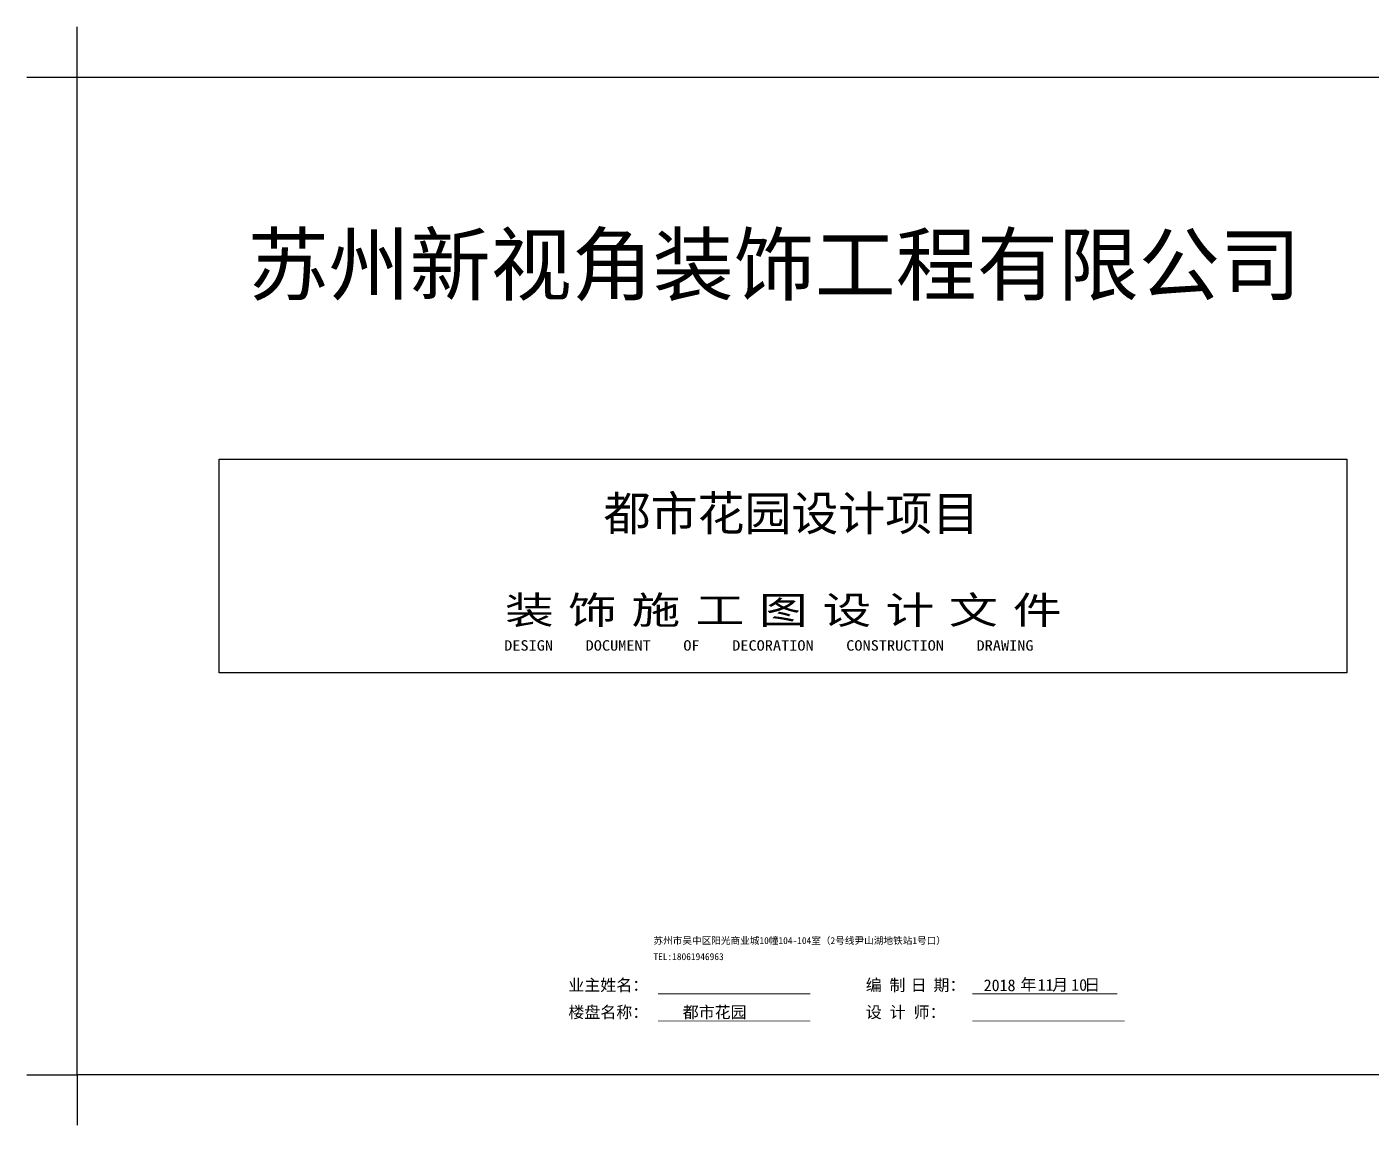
# Paper-space layout '平面系统图' of a CAD drawing. Header units: millimetres. Extents: x 29439 to 69227, y 7148 to 13316.
# Drawn here: x 29439 to 30005, y 7477 to 7940 of the extents above; entities that cross this region are included whole.
import ezdxf
from ezdxf.enums import TextEntityAlignment as Align

# ---------------------------------------------------------------- set-up
doc = ezdxf.new("R2010")
doc.units = ezdxf.units.MM
doc.header["$MEASUREMENT"] = 0
doc.linetypes.add('ACAD_ISO02W100', pattern=[15, 12, -3])
doc.layers.add('W-文字', color=35, linetype='Continuous')
doc.styles.add('WORD-2', font='simhei.ttf')

psp = doc.layouts.new('平面系统图')

# ---------------------------------------------------------------- linework, layer by layer
at = {"layer": 'Defpoints', "color": 1, "ltscale": 0.01}
for p, q in [((29460.22, 7918.6), (29460.22, 7939.81)), ((29439.01, 7918.6), (29460.22, 7918.6)), ((29439.01, 7498.6), (29460.22, 7498.6)), ((29460.22, 7498.6), (29460.22, 7477.39))]:
    psp.add_line(p, q, dxfattribs=at)
at = {"layer": 'Defpoints', "color": 251, "ltscale": 0.01}
psp.add_lwpolyline([(29460.22, 7918.6), (30054.22, 7918.6), (30054.22, 7498.6), (29460.22, 7498.6)], close=True, dxfattribs=at)
at = {"layer": 'W-文字', "color": 7}
psp.add_lwpolyline([(29519.88, 7757.84), (29994.56, 7757.84), (29994.56, 7667.86), (29519.88, 7667.86)], close=True, dxfattribs=at)
at = {"layer": 'W-文字', "color": 7, "linetype": 'ACAD_ISO02W100', "ltscale": 0.2, "const_width": 0.362}
for points in [[(29704.68, 7532.65), (29768.8, 7532.65)], [(29837, 7532.65), (29898.02, 7532.65)], [(29704.68, 7521.24), (29768.8, 7521.24)], [(29837, 7521.24), (29901.12, 7521.24)]]:
    psp.add_lwpolyline(points, dxfattribs=at)

# ---------------------------------------------------------------- texts
at = {"layer": 'W-文字', "color": 0, "lineweight": 0, "style": 'WORD-2'}
for s, height, p in [('苏州新视角装饰工程有限公司', 25, (29753.59, 7827.24)), ('都市花园设计项目', 14.488, (29760.8, 7727.73))]:
    psp.add_text(s, height=height, dxfattribs=at).set_placement(p, align=Align.CENTER)
for s, height, width, p in [('装 ', 11.59, 1.3, (29640.27, 7688.43)), (' 饰 ', 11.59, 1.3, (29656.52, 7688.43)), (' 施 ', 11.59, 1.3, (29683.22, 7688.43)), ('图 ', 11.59, 1.3, (29747.19, 7688.43)), ('设 ', 11.59, 1.3, (29773.88, 7688.43)), (' 计 ', 11.59, 1.3, (29790.11, 7688.43)), (' 文 ', 11.59, 1.3, (29816.86, 7688.43)), ('件', 11.59, 1.3, (29854.02, 7688.43)), ('工 ', 11.59, 1.3, (29720.44, 7688.43)), ('DESIGN    DOCUMENT    OF    DECORATION    CONSTRUCTION    DRAWING', 4.3817, 1.15, (29639.91, 7677.18))]:
    psp.add_text(s, height=height, dxfattribs=dict(at, width=width)).set_placement(p)
for s, height, p in [('苏州市吴中区阳光商业城10幢104-104室（2号线尹山湖地铁站1号口）', 2.8976, (29702.74, 7553.64)), ('TEL:18061946963            ', 2.8976, (29702.74, 7546.87)), ('业主姓名：', 4.929, (29666.93, 7533.9)), ('编', 4.93, (29792.1, 7533.9)), ('制', 4.93, (29802.06, 7533.9)), ('日', 4.93, (29811.03, 7533.9)), ('期：', 4.929, (29820.61, 7533.9)), ('2018', 4.929, (29841.73, 7533.8)), ('年  月  日', 4.929, (29857.19, 7534.06)), ('11', 4.929, (29864.45, 7533.96)), ('10', 4.929, (29878.58, 7533.96)), ('楼盘名称：                        ', 4.9294, (29666.93, 7522.49)), ('都市花园', 4.929, (29715.06, 7522.49)), ('设 计 师：  ', 4.929, (29792.1, 7522.49))]:
    psp.add_text(s, height=height, dxfattribs=at).set_placement(p)

doc.saveas('drawing.dxf')
